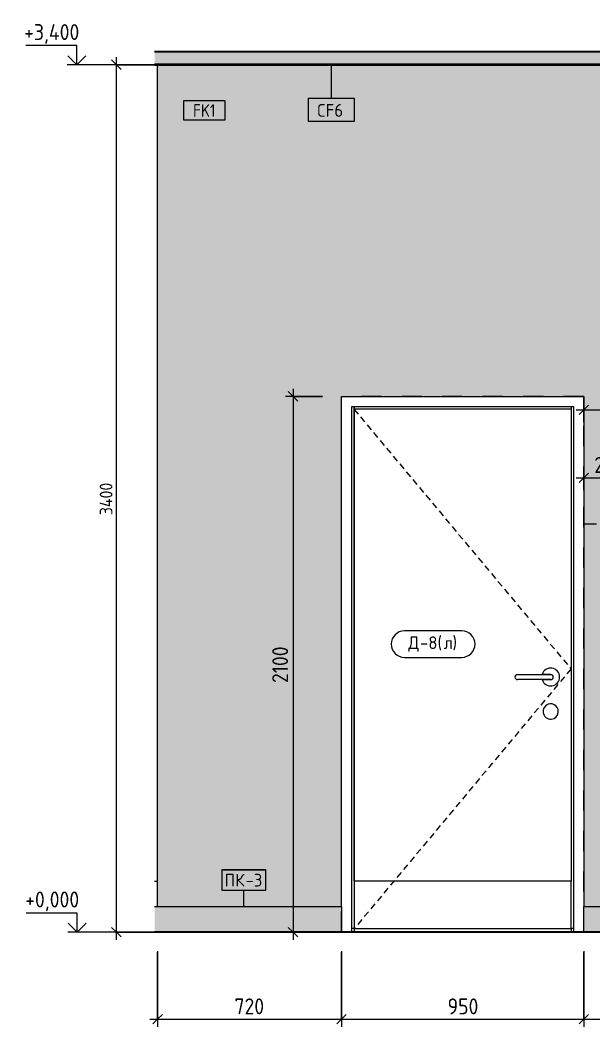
# Model space of a CAD drawing. Header units: millimetres. Extents: x 855 to 103073, y -1987 to 27400.
# Drawn here: x 7180 to 9430, y -371 to 3575 of the extents above; entities that cross this region are included whole.
import ezdxf

# ---------------------------------------------------------------- set-up
doc = ezdxf.new("R2010")
doc.units = ezdxf.units.MM
for name, pattern in [('200_ШТРИХ__ш1_п0_6_', [40, 25, -15]), ('ADSK_Штрих_ш2 п1', [75, 50, -25]), ('Штрих', [158.75, 79.375, -79.375])]:
    doc.linetypes.add(name, pattern=pattern)
for name, color, linetype, lineweight in [('A-ANNO-DIMS', 7, 'Continuous', 9), ('A-ANNO-DIMS-25', 7, 'Continuous', 9), ('A-CLNG-IDEN', 7, 'Continuous', 9), ('A-DETL-1', 7, 'ADSK_Штрих_ш2 п1', 9), ('A-DOOR', 7, 'Continuous', 9), ('A-DOOR-2', 7, 'Штрих', 9), ('A-DOOR-3', 7, '200_ШТРИХ__ш1_п0_6_', 9), ('A-DOOR-FRAM', 7, 'Continuous', 9), ('A-DOOR-IDEN', 7, 'Continuous', 9), ('A-FLOR', 7, 'Continuous', 9), ('A-GENM', 7, 'Continuous', 9), ('A-GENM-IDEN', 7, 'Continuous', 9), ('A-WALL-IDEN', 7, 'Continuous', 9), ('A-WALL-PATT', 7, 'Continuous', 9), ('G-ANNO-DIMS', 7, 'Continuous', 9), ('G-ANNO-DIMS-1', 7, 'Continuous', 20), ('I-WALL', 7, 'Continuous', 9)]:
    doc.layers.add(name, color=color, linetype=linetype, lineweight=lineweight)
for name, color, linetype, lineweight, true_color in [('A-CLNG-1', 7, 'Continuous', 9, 0x787878), ('A-CLNG-FNSH-1', 7, 'Continuous', 30, 0x3c3c3c), ('A-FLOR-FNSH-2', 7, 'Continuous', 30, 0x3c3c3c)]:
    doc.layers.add(name, color=color, linetype=linetype, lineweight=lineweight, true_color=true_color)
doc.styles.add('GOST Common_4', font='GOST_Common.ttf', dxfattribs={"height": 50})
doc.styles.add('GOST Common_5', font='GOST_Common.ttf', dxfattribs={"width": 0.9, "height": 50})
doc.styles.add('ISOCPEUR_1', font='isocpeur.ttf', dxfattribs={"width": 0.9, "height": 62.5})
doc.styles.add('ISOCPEUR_2', font='isocpeur.ttf', dxfattribs={"width": 0.9, "height": 50})
doc.dimstyles.new('ISO-2_0_0_9К_Средний_округл2', dxfattribs={"dimscale": 304.8, "dimtxt": 49.799059, "dimasz": 0.123031, "dimexe": 0.098425, "dimexo": 0, "dimgap": 0, "dimtad": 1, "dimdec": 0, "dimrnd": 10, "dimzin": 0, "dimdsep": 46, "dimtxsty": 'ISOCPEUR_2', "dimblk1": 'OBLIQUE', "dimblk2": 'OBLIQUE', "dimsah": 1, "dimcen": 0.09, "dimdle": 0.098425, "dimazin": 0, "dimtfac": 1, "dimtdec": 4, "dimtix": 1, "dimtmove": 0, "dimatfit": 3, "dimfxl": 1, "dimtvp": 1, "dimtolj": 1, "dimtzin": 0, "dimarcsym": 2})
doc.dimstyles.new('ISO-2_5_0_9К_БОЛЬШОЙ', dxfattribs={"dimscale": 304.8, "dimtxt": 62.248823, "dimasz": 0.123031, "dimexe": 0.098425, "dimexo": 0.246063, "dimgap": 0, "dimtad": 1, "dimdec": 0, "dimrnd": 10, "dimzin": 0, "dimdsep": 46, "dimtxsty": 'ISOCPEUR_1', "dimblk1": 'OBLIQUE', "dimblk2": 'OBLIQUE', "dimsah": 1, "dimcen": 0.09, "dimdle": 0.098425, "dimazin": 0, "dimtfac": 1, "dimtdec": 4, "dimtix": 1, "dimtmove": 0, "dimatfit": 3, "dimfxl": 1, "dimtvp": 1, "dimtolj": 1, "dimtzin": 0, "dimarcsym": 2})

# ---------------------------------------------------------------- blocks, each defined once
blk = doc.blocks.new('110_Дверь_СКБ_1Ст_Внутренняя1 - Д-8 950x2100h_охрана-31784688-Развертка 1_02-1')
at = {"layer": 'A-DOOR'}
for p, q in [((12500, 2049.9), (11650, 2049.9)), ((11650, 199.9), (11650, 2049.9)), ((12500, 2049.9), (12500, 199.9)), ((12290, 1009.9), (12420, 1009.9)), ((12420, 989.9), (12290, 989.9)), ((12420, 1009.9), (12386.5, 1009.9)), ((12386.5, 989.9), (12420, 989.9)), ((12500, 199.9), (11650, 199.9)), ((11650, 199.9), (11650, 13.9)), ((12500, 13.9), (12500, 199.9)), ((11650, 13.9), (12500, 13.9))]:
    blk.add_line(p, q, dxfattribs=at)
for centre, radius, start, end in [((12420, 999.9), 35, 0, 163.3985), ((12290, 999.9), 10, 90, 270), ((12420, 999.9), 35, 196.6015, 0), ((12420, 999.9), 10, 270, 90), ((12420, 999.9), 10, 270, 90), ((12420, 864.9), 30, 0, 188.1699), ((12420, 864.9), 30, 188.1699, 0)]:
    blk.add_arc(centre, radius, start, end, dxfattribs=at)
at = {"layer": 'A-DOOR-2'}
for p, q in [((12550, 2099.9), (11600, 2099.9)), ((11600, 2), (11600, 2099.9)), ((12550, 2099.9), (11600, 2099.9)), ((11600, 2), (11600, 2099.9)), ((12550, 0), (12550, 2099.9)), ((12550, 0), (12550, 2099.9))]:
    blk.add_line(p, q, dxfattribs=at)
at = {"layer": 'A-DOOR-3'}
for p, q in [((11648.6, 2049.9), (12500, 1031.9)), ((12500, 1031.9), (11650, 13.9))]:
    blk.add_line(p, q, dxfattribs=at)
at = {"layer": 'A-DOOR-FRAM'}
for p, q in [((11640, 2), (11640, 2059.9)), ((11640, 2059.9), (12510, 2059.9)), ((11650, 2049.9), (11650, 2059.9)), ((11650, 2059.9), (11650, 199.9)), ((12500, 2059.9), (12500, 2049.9)), ((12500, 2059.9), (12500, 199.9)), ((12510, 2059.9), (12510, 2)), ((12500, 2049.9), (11650, 2049.9)), ((11650, 13.9), (11640, 13.9)), ((11650, 13.9), (11650, 2)), ((12500, 13.9), (12500, 2)), ((12510, 13.9), (12500, 13.9))]:
    blk.add_line(p, q, dxfattribs=at)
blk = doc.blocks.new('Плинтус - Плинтус керамогранит бежевый-32865254-Развертка 1_02-1')
at = {"layer": 'A-GENM'}
blk.add_hatch(color=256, dxfattribs=at).paths.add_polyline_path([(11600, 0), (11600, 100), (10866.8, 100), (10866.8, 0), (11485.8, 0)])
for p, q in [((10866.8, 100), (11600, 100)), ((11600, 100), (11600, 2))]:
    blk.add_line(p, q, dxfattribs=at)
blk = doc.blocks.new('Плинтус - Плинтус керамогранит бежевый-33463444-Развертка 1_02-1')
at = {"layer": 'A-GENM'}
h = blk.add_hatch(color=256, dxfattribs=at)
h.paths.add_polyline_path([(14540, 0), (14559, 0), (14559, 100), (14540, 100)])
h.paths.add_polyline_path([(12660, 0), (12660, 100), (12550, 100), (12550, 2), (12551.1, 2), (12551.1, 0)])
h = blk.add_hatch(color=256, dxfattribs=at)
h.paths.add_polyline_path([(14540, 0), (14540, 100), (14520, 100), (14520, 0)])
h.paths.add_polyline_path([(13769.9, 0), (13820, 0), (13820, 100), (13652.2, 100), (13653, 69), (13653.8, 0), (13731.2, 0)])
h.paths.add_polyline_path([(13576.4, 0), (13628.2, 0), (13627.9, 40.3), (13627.3, 80.9), (13626.7, 100), (13274.8, 100), (13275.9, 60.4), (13276.3, 0), (13498.9, 0)])
h.paths.add_polyline_path([(13242.4, 0), (13242.4, 0), (13242.4, 5), (13243.2, 21.8), (13248.7, 100), (13151.7, 100), (13151.7, 0), (13227.9, 0)])
h.paths.add_polyline_path([(12730, 0), (12751.7, 0), (12751.7, 100), (12730, 100), (12730, 50)])
h.paths.add_polyline_path([(12680, 0), (12680, 100), (12660, 100), (12660, 0)])
h = blk.add_hatch(color=256, dxfattribs=at)
h.paths.add_polyline_path([(13151.7, 0), (13151.7, 50), (12957.5, 50), (12951.7, 13.3), (12950.8, 0), (13034.4, 0)])
h.paths.add_polyline_path([(12925.2, 0), (12925.6, 0), (12925.7, 4.4), (12926.8, 18.2), (12932, 50), (12751.7, 50), (12751.7, 0), (12918.2, 0)])
h.paths.add_polyline_path([(12724.7, 0), (12730, 0), (12730, 100), (12680, 100), (12680, 0)])
h = blk.add_hatch(color=256, dxfattribs=at)
h.paths.add_polyline_path([(14470, 0), (14470, 100), (14460, 100), (14460, 0)])
h.paths.add_polyline_path([(12751.7, 50), (12932, 50), (12940, 100), (12751.7, 100)])
h.paths.add_polyline_path([(13151.7, 50), (13151.7, 100), (12965.6, 100), (12957.5, 50), (13034.4, 50)])
for points in [[(12956.6, 50), (12957.5, 50), (12965.5, 100), (12940, 100), (12932, 50), (12956.5, 50)], [(13251, 0), (13267.6, 0), (13267.8, 9.6), (13268.1, 15.5), (13274.1, 100), (13249.8, 100), (13250.3, 75.8), (13250.9, 21.8), (13251, 0.1)], [(12950.7, 0), (12950.8, 0), (12950.8, 3), (12952, 15.7), (12957.5, 50), (12932, 50), (12926.6, 15.2), (12925.6, 0), (12950.7, 0)]]:
    blk.add_hatch(color=256, dxfattribs=at).paths.add_polyline_path(points)
h = blk.add_hatch(color=256, dxfattribs=at)
h.paths.add_polyline_path([(13648.8, 0), (13653.5, 0), (13653.3, 35), (13652.5, 87.3), (13652, 100), (13626.7, 100), (13627.7, 57.2), (13628.2, 0), (13647.8, 0)])
h.paths.add_polyline_path([(13272.1, 0), (13276.3, 0), (13276.2, 19.8), (13275.7, 72.7), (13274.8, 100), (13274.1, 100), (13267.8, 9.6), (13267.7, 0), (13272.1, 0)])
h.paths.add_polyline_path([(13251, 0), (13250.7, 50.6), (13249.8, 100), (13248.7, 100), (13242.8, 15.7), (13242.4, 0), (13250.8, 0)])
h = blk.add_hatch(color=256, dxfattribs=at)
h.paths.add_polyline_path([(14428, 0), (14460, 0), (14460, 100), (14444, 100), (14444, 50), (13876, 50), (13876, 100), (13870, 100), (13870, 0), (14350.6, 0)])
h.paths.add_polyline_path([(14520, 0), (14520, 100), (14470, 100), (14470, 0), (14505.5, 0)])
h.paths.add_polyline_path([(13860, 0), (13860, 100), (13820, 100), (13820, 0), (13847.3, 0)])
h = blk.add_hatch(color=256, dxfattribs=at)
h.paths.add_polyline_path([(13870, 0), (13870, 100), (13860, 100), (13860, 0)])
h.paths.add_polyline_path([(14350.6, 50), (14444, 50), (14444, 100), (13876, 100), (13876, 50), (14331.3, 50)])
for p, q in [((12550, 100), (12660, 100)), ((12550, 2), (12550, 100)), ((12660, 100), (12680, 100)), ((12680, 100), (12730, 100)), ((12730, 100), (12751.7, 100)), ((12751.7, 100), (12940, 100)), ((12940.2, 100), (12964.6, 100)), ((12964.8, 100), (12965.5, 100)), ((12965.5, 100), (13151.7, 100)), ((13151.7, 100), (13248.8, 100)), ((13249, 100), (13249.8, 100)), ((13250.3, 100), (13251.3, 100)), ((13251.5, 100), (13251.9, 100)), ((13252.1, 100), (13253.7, 100)), ((13253.9, 100), (13256.8, 100)), ((13257, 100), (13257.5, 100)), ((13257.6, 100), (13260, 100)), ((13260.1, 100), (13264.2, 100)), ((13264.2, 100), (13266.5, 100)), ((13266.6, 100), (13269.4, 100)), ((13269.5, 100), (13273.3, 100)), ((13273.5, 100), (13274.1, 100)), ((13274.1, 100), (13274.8, 100)), ((13274.8, 100), (13626.7, 100)), ((13626.8, 100), (13627.2, 100)), ((13627.3, 100), (13635.3, 100)), ((13635.4, 100), (13651.2, 100)), ((13651.6, 100), (13652, 100)), ((13652.2, 100), (13820, 100)), ((13820, 100), (13860, 100)), ((13860, 100), (13870, 100)), ((13870, 100), (13876, 100)), ((13876, 100), (14444, 100)), ((14444, 100), (14460, 100)), ((14460, 100), (14470, 100)), ((14470, 100), (14520, 100)), ((14520, 100), (14540, 100)), ((14540, 100), (14559, 100)), ((12660, 0), (12551.1, 0)), ((12680, 0), (12660, 0)), ((12730, 0), (12680, 0)), ((12751.7, 0), (12730, 0)), ((12925.6, 0), (12751.7, 0)), ((12926.4, 0), (12925.6, 0)), ((12927.9, 0), (12926.4, 0)), ((12930.2, 0), (12928, 0)), ((12933, 0), (12930.3, 0)), ((12936.2, 0), (12933.1, 0)), ((12939.5, 0), (12936.3, 0)), ((12942.7, 0), (12939.6, 0)), ((12945.6, 0), (12942.8, 0)), ((12948.1, 0), (12945.7, 0)), ((12949.8, 0), (12948.1, 0)), ((12950.7, 0), (12949.9, 0)), ((13151.7, 0), (12950.7, 0)), ((13242.4, 0), (13151.7, 0)), ((13243.3, 0), (13242.4, 0)), ((13245, 0), (13243.4, 0)), ((13247.3, 0), (13245.1, 0)), ((13250.3, 0), (13247.5, 0)), ((13251, 0), (13250.4, 0)), ((13252.3, 0), (13251.2, 0)), ((13253.5, 0), (13252.3, 0)), ((13254.2, 0), (13253.6, 0)), ((13256.7, 0), (13254.2, 0)), ((13259.6, 0), (13256.9, 0)), ((13260, 0), (13259.7, 0)), ((13262.8, 0), (13260.1, 0)), ((13265.2, 0), (13262.9, 0)), ((13266.2, 0), (13265.2, 0)), ((13266.6, 0), (13266.2, 0)), ((13267.6, 0), (13266.8, 0)), ((13269.3, 0), (13267.6, 0)), ((13272.1, 0), (13269.4, 0)), ((13274.2, 0), (13272.1, 0)), ((13275.7, 0), (13274.3, 0)), ((13276.3, 0), (13275.7, 0)), ((13628.2, 0), (13276.3, 0)), ((13628.8, 0), (13628.2, 0)), ((13630.2, 0), (13628.8, 0)), ((13632.4, 0), (13630.2, 0)), ((13635.1, 0), (13632.4, 0)), ((13638.2, 0), (13635.1, 0)), ((13641.5, 0), (13638.3, 0)), ((13644.8, 0), (13641.6, 0)), ((13647.8, 0), (13644.8, 0)), ((13650.3, 0), (13647.8, 0)), ((13652.2, 0), (13650.3, 0)), ((13653.3, 0), (13652.2, 0)), ((13820, 0), (13653.8, 0)), ((13860, 0), (13820, 0)), ((13870, 0), (13860, 0)), ((14460, 0), (13870, 0)), ((14470, 0), (14460, 0)), ((14520, 0), (14470, 0)), ((14540, 0), (14520, 0)), ((14559, 0), (14540, 0))]:
    blk.add_line(p, q, dxfattribs=at)
blk = doc.blocks.new('Плинтус - Плинтус керамогранит бежевый-32868423-Развертка 1_02-1')
at = {"layer": 'A-GENM'}
blk.add_line((10866.8, 199.9), (10879, 199.9), dxfattribs=at)
blk = doc.blocks.new('DIMBLOCK2-Развертка 1_02-1')
at = {"layer": 'A-ANNO-DIMS-25'}
for p, q in [((9390.5, 1998.8), (9390.5, 2077.2)), ((9919.9, 1998.8), (9919.9, 2077.2)), ((9360.5, 2047.2), (9949.9, 2047.2)), ((9390.5, 2047.2), (9390.5, 1998.8)), ((9919.9, 2047.2), (9919.9, 1998.8))]:
    blk.add_line(p, q, dxfattribs=at)
at = {"layer": 'A-ANNO-DIMS-25', "lineweight": 20}
for p, q in [((9390.5, 2047.2), (9409.2, 2066)), ((9919.9, 2047.2), (9938.6, 2066)), ((9390.5, 2047.2), (9371.7, 2028.5)), ((9919.9, 2047.2), (9901.1, 2028.5))]:
    blk.add_line(p, q, dxfattribs=at)
at = {"layer": 'A-ANNO-DIMS-25', "color": 0, "insert": (9595.9, 2128.9), "char_height": 62.5, "width": 142.215, "attachment_point": 1, "line_spacing_factor": 1.149209, "style": 'ISOCPEUR_1'}
blk.add_mtext('530', dxfattribs=at)
blk = doc.blocks.new('_Oblique')
at = {"color": 0, "linetype": 'ByBlock', "lineweight": -2}
blk.add_line((-0.5, -0.5), (0.5, 0.5), dxfattribs=at)
blk = doc.blocks.new('DIMBLOCK3-Развертка 1_02-1')
at = {"layer": 'A-ANNO-DIMS-25'}
for p, q in [((7719.5, -75), (7719.5, -371.2)), ((8440.5, -75.1), (8440.5, -371.2)), ((7719.5, -341.2), (7719.5, -80)), ((8440.5, -341.2), (8440.5, -80)), ((7689.5, -341.2), (8440.5, -341.2))]:
    blk.add_line(p, q, dxfattribs=at)
at = {"layer": 'A-ANNO-DIMS-25', "lineweight": 20}
for p, q in [((7719.5, -341.2), (7700.7, -360)), ((7719.5, -341.2), (7738.2, -322.5)), ((8440.5, -341.2), (8421.7, -360)), ((8440.5, -341.2), (8459.2, -322.5))]:
    blk.add_line(p, q, dxfattribs=at)
at = {"layer": 'A-ANNO-DIMS-25', "color": 0, "insert": (8020.7, -259.6), "char_height": 62.5, "width": 142.215, "attachment_point": 1, "line_spacing_factor": 1.149209, "style": 'ISOCPEUR_1'}
blk.add_mtext('720', dxfattribs=at)
blk = doc.blocks.new('DIMBLOCK4-Развертка 1_02-1')
at = {"layer": 'A-ANNO-DIMS-25'}
for p, q in [((8440.5, -75.1), (8440.5, -371.2)), ((9390.5, -75), (9390.5, -371.2)), ((8440.5, -341.2), (8440.5, -80)), ((9390.5, -341.2), (9390.5, -80)), ((8440.5, -341.2), (9390.5, -341.2))]:
    blk.add_line(p, q, dxfattribs=at)
at = {"layer": 'A-ANNO-DIMS-25', "lineweight": 20}
for p, q in [((8440.5, -341.2), (8421.7, -360)), ((8440.5, -341.2), (8459.2, -322.5)), ((9390.5, -341.2), (9371.7, -360)), ((9390.5, -341.2), (9409.2, -322.5))]:
    blk.add_line(p, q, dxfattribs=at)
at = {"layer": 'A-ANNO-DIMS-25', "color": 0, "insert": (8856.2, -259.6), "char_height": 62.5, "width": 142.215, "attachment_point": 1, "line_spacing_factor": 1.149209, "style": 'ISOCPEUR_1'}
blk.add_mtext('950', dxfattribs=at)
blk = doc.blocks.new('DIMBLOCK5-Развертка 1_02-1')
at = {"layer": 'A-ANNO-DIMS-25'}
for p, q in [((9390.5, -75), (9390.5, -371.2)), ((11414.5, -75), (11414.5, -371.2)), ((9390.5, -341.2), (9390.5, -80)), ((11414.5, -341.2), (11414.5, -80)), ((9390.5, -341.2), (11414.5, -341.2))]:
    blk.add_line(p, q, dxfattribs=at)
at = {"layer": 'A-ANNO-DIMS-25', "lineweight": 20}
for p, q in [((9390.5, -341.2), (9371.7, -360)), ((9390.5, -341.2), (9409.2, -322.5)), ((11414.5, -341.2), (11395.7, -360)), ((11414.5, -341.2), (11433.2, -322.5))]:
    blk.add_line(p, q, dxfattribs=at)
at = {"layer": 'A-ANNO-DIMS-25', "color": 0, "insert": (10323.5, -259.6), "char_height": 62.5, "width": 189.619, "attachment_point": 1, "line_spacing_factor": 1.149209, "style": 'ISOCPEUR_1'}
blk.add_mtext('2020', dxfattribs=at)
blk = doc.blocks.new('DIMBLOCK12-Развертка 1_02-1')
at = {"layer": 'A-ANNO-DIMS-25'}
for p, q in [((8365.5, 2099.9), (8220.3, 2099.9)), ((8250.3, 2129.9), (8250.3, -30)), ((8250.3, 2099.9), (8365.5, 2099.9)), ((8201.8, 0), (8280.3, 0)), ((8250.3, 0), (8201.8, 0))]:
    blk.add_line(p, q, dxfattribs=at)
at = {"layer": 'A-ANNO-DIMS-25', "lineweight": 20}
for p, q in [((8250.3, 2099.9), (8231.6, 2118.6)), ((8250.3, 2099.9), (8269.1, 2081.1)), ((8250.3, 0), (8231.6, 18.8)), ((8250.3, 0), (8269.1, -18.8))]:
    blk.add_line(p, q, dxfattribs=at)
at = {"layer": 'A-ANNO-DIMS-25', "color": 0, "insert": (8168.7, 976.3), "char_height": 62.5, "width": 176.691, "attachment_point": 1, "rotation": 90, "line_spacing_factor": 1.149209, "style": 'ISOCPEUR_1'}
blk.add_mtext('2100', dxfattribs=at)
blk = doc.blocks.new('Mark Reiling - Mark Reiling-26174330-Развертка 1_02-1')
at = {"layer": 'A-GENM-IDEN'}
for p, q in [((11130.3, 243.7), (11130.3, 164.9)), ((11130.3, 243.7), (11303.7, 243.7)), ((11303.7, 243.7), (11130.3, 243.7)), ((11130.3, 243.7), (11130.3, 164.9)), ((11303.7, 164.9), (11303.7, 243.7)), ((11303.7, 164.9), (11303.7, 243.7)), ((11130.3, 164.9), (11303.7, 164.9)), ((11130.3, 164.9), (11303.7, 164.9))]:
    blk.add_line(p, q, dxfattribs=at)
blk = doc.blocks.new('DIMBLOCK13-Развертка 1_02-1')
at = {"layer": 'A-ANNO-DIMS-25'}
for p, q in [((9360.5, 1781), (9620.5, 1781)), ((9390.5, 1732.5), (9390.5, 1811)), ((9390.5, 1781), (9390.5, 1732.5)), ((9590.5, 1725), (9590.5, 1811)), ((9590.5, 1781), (9590.5, 1725))]:
    blk.add_line(p, q, dxfattribs=at)
at = {"layer": 'A-ANNO-DIMS-25', "lineweight": 20}
for p, q in [((9390.5, 1781), (9371.7, 1762.2)), ((9390.5, 1781), (9409.2, 1799.7)), ((9590.5, 1781), (9571.7, 1762.2)), ((9590.5, 1781), (9609.2, 1799.7))]:
    blk.add_line(p, q, dxfattribs=at)
at = {"layer": 'A-ANNO-DIMS-25', "color": 0, "insert": (9431.2, 1862.6), "char_height": 62.5, "width": 142.215, "attachment_point": 1, "line_spacing_factor": 1.149209, "style": 'ISOCPEUR_1'}
blk.add_mtext('200', dxfattribs=at)
blk = doc.blocks.new('М_стена_0001 - Типоразмер_без рамки-25382661-Развертка 1_02-1')
at = {"layer": 'A-WALL-IDEN'}
for p, q in [((11144.4, 3258.9), (10981.1, 3258.9)), ((10981.1, 3258.9), (10981.1, 3183.9)), ((11144.4, 3183.9), (11144.4, 3258.9)), ((10981.1, 3183.9), (11144.4, 3183.9))]:
    blk.add_line(p, q, dxfattribs=at)
blk = doc.blocks.new('М_потолков - Марка_ Имя типа-25382930-Развертка 1_02-1')
at = {"layer": 'A-CLNG-IDEN'}
for p, q in [((11650.6, 3268.2), (11469.4, 3268.2)), ((11469.4, 3268.2), (11469.4, 3178.7)), ((11650.6, 3178.7), (11650.6, 3268.2)), ((11469.4, 3178.7), (11650.6, 3178.7))]:
    blk.add_line(p, q, dxfattribs=at)
blk = doc.blocks.new('Высотные отметки - Стрелка_Верх-17668718-Развертка 1_02-1')
at = {"layer": 'G-ANNO-DIMS'}
for p, q in [((10563.5, 75), (10363.5, 75)), ((10563.5, 0), (10563.5, 75)), ((10601.4, 0), (10526.4, 0))]:
    blk.add_line(p, q, dxfattribs=at)
at = {"layer": 'G-ANNO-DIMS-1'}
for q in [(10528.1, 35.4), (10598.8, 35.4)]:
    blk.add_line((10563.5, 0), q, dxfattribs=at)
blk = doc.blocks.new('М_двери - Типоразмер_рамка-25223575-Развертка 1_02-1')
at = {"layer": 'A-DOOR-IDEN'}
for p, q in [((17476.2, 1235.2), (17251.4, 1235.2)), ((17251.4, 1131.2), (17476.2, 1131.2))]:
    blk.add_line(p, q, dxfattribs=at)
for centre, start, end in [((17251.4, 1183.2), 90, 270), ((17476.2, 1183.2), 270, 90)]:
    blk.add_arc(centre, 52, start, end, dxfattribs=at)
blk = doc.blocks.new('DIMBLOCK31-Развертка 1_02-1')
at = {"layer": 'A-ANNO-DIMS-25'}
for p, q in [((7702.3, 3400), (7527.8, 3400)), ((7557.8, -30), (7557.8, 3430)), ((7557.8, 3400), (7707.3, 3400)), ((7769.1, 0), (7527.8, 0)), ((7557.8, 0), (7769.1, 0))]:
    blk.add_line(p, q, dxfattribs=at)
at = {"layer": 'A-ANNO-DIMS-25', "lineweight": 20}
for p, q in [((7557.8, 3400), (7539.1, 3418.8)), ((7557.8, 3400), (7576.6, 3381.2)), ((7557.8, 0), (7539.1, 18.7)), ((7557.8, 0), (7576.6, -18.8))]:
    blk.add_line(p, q, dxfattribs=at)
at = {"layer": 'A-ANNO-DIMS-25', "color": 0, "insert": (7492.5, 1634.4), "char_height": 50, "width": 157.442, "attachment_point": 1, "rotation": 90, "line_spacing_factor": 1.149209, "style": 'ISOCPEUR_2'}
blk.add_mtext('3400', dxfattribs=at)

msp = doc.modelspace()

# ---------------------------------------------------------------- hatches: boundary and pattern name
at = {"layer": 'A-CLNG-1'}
for points in [[(11423.4, 3400), (12040.5, 3400), (12040.5, 3450), (7707.3, 3450), (7707.3, 3400), (10184.6, 3400)], [(11423.4, 3400), (12040.5, 3400), (12040.5, 3401), (7707.3, 3401), (7707.3, 3400), (10184.6, 3400)]]:
    msp.add_hatch(color=256, dxfattribs=at).paths.add_polyline_path(points)
at = {"layer": 'A-FLOR'}
msp.add_hatch(color=256, dxfattribs=at).paths.add_polyline_path([(8440.5, 0), (9391.6, 0), (9391.6, 2), (8440.5, 2)])
at = {"layer": 'A-WALL-PATT'}
h = msp.add_hatch(color=256, dxfattribs=at)
h.paths.add_polyline_path([(7719.5, 100), (7720.5, 100), (7720.5, 3400), (7719.5, 3400), (7719.5, 426.9)])
h.paths.add_polyline_path([(7719.5, 3450), (7720.5, 3450), (7720.5, 3451.3), (7719.5, 3451.3)])
h = msp.add_hatch(color=256, dxfattribs=at)
h.paths.add_polyline_path([(7720.5, 100), (8440.5, 100), (8440.5, 2099.9), (9390.5, 2099.9), (9390.5, 100), (9500.5, 100), (9500.5, 1120), (11380.5, 1120), (11380.5, 100), (11414.5, 100), (11414.5, 3400), (7720.5, 3400), (7720.5, 426.9)])
h.paths.add_polyline_path([(9615.5, 1550), (9565.5, 1550), (9565.5, 1650), (9615.5, 1650)])
h.paths.add_polyline_path([(9944.4, 1759), (9878.9, 1759), (9878.9, 1841), (9960.9, 1841), (9960.9, 1759), (9952.3, 1759)])
h.paths.add_polyline_path([(9910.4, 1797.5), (9911.6, 1797.8), (9912.5, 1798.7), (9912.9, 1800), (9912.5, 1801.2), (9911.6, 1802.2), (9910.4, 1802.5), (9909.1, 1802.2), (9908.2, 1801.2), (9907.9, 1800), (9908.2, 1798.7), (9909.1, 1797.8), (9909.7, 1797.6)])
h.paths.add_polyline_path([(9929.4, 1797.5), (9930.6, 1797.8), (9931.5, 1798.7), (9931.9, 1800), (9931.5, 1801.2), (9930.6, 1802.2), (9929.4, 1802.5), (9928.1, 1802.2), (9927.2, 1801.2), (9926.9, 1800), (9927.2, 1798.7), (9928.1, 1797.8), (9928.7, 1797.6)])
h.paths.add_polyline_path([(8326.3, 3450), (11414.5, 3450), (11414.5, 3451.3), (7720.5, 3451.3), (7720.5, 3450), (8138, 3450)])

# ---------------------------------------------------------------- linework, layer by layer
at = {"layer": 'A-CLNG-FNSH-1'}
for p, q in [((12040.5, 3450), (7707.3, 3450)), ((12040.5, 3401), (7707.3, 3401)), ((7707.3, 3400), (12040.5, 3400))]:
    msp.add_line(p, q, dxfattribs=at)
at = {"layer": 'A-CLNG-IDEN'}
msp.add_line((8400.5, 3400), (8400.5, 3268.2), dxfattribs=at)
at = {"layer": 'A-DETL-1'}
msp.add_line((9390.5, 1600), (9780, 1600), dxfattribs=at)
at = {"layer": 'A-FLOR'}
for p, q in [((8440.5, 2), (9392.4, 2)), ((8440.5, 0), (8440.5, 2))]:
    msp.add_line(p, q, dxfattribs=at)
at = {"layer": 'A-FLOR-FNSH-2'}
for p, q in [((10091.5, 0), (7707.3, 0)), ((10091.5, -0.1), (7707.3, -0.1))]:
    msp.add_line(p, q, dxfattribs=at)
at = {"layer": 'A-GENM-IDEN'}
msp.add_line((8057.5, 100), (8057.5, 163.8), dxfattribs=at)
at = {"layer": 'G-ANNO-DIMS'}
for p, q in [((7501.5, 3400), (7402.5, 3400)), ((7720.5, 3400), (7501.5, 3400)), ((7460.1, 0), (7404, 0)), ((7760.9, 0), (7460.1, 0))]:
    msp.add_line(p, q, dxfattribs=at)
at = {"layer": 'I-WALL'}
for p, q in [((7719.5, 3450), (7719.5, 3451.3)), ((7719.5, 100), (7719.5, 3400)), ((8440.5, 100), (8440.5, 2099.9)), ((8440.5, 2099.9), (9390.5, 2099.9)), ((9390.5, 2099.9), (9390.5, 100))]:
    msp.add_line(p, q, dxfattribs=at)

# ---------------------------------------------------------------- block references
at = {"layer": 'A-CLNG-IDEN'}
msp.add_blockref('М_потолков - Марка_ Имя типа-25382930-Развертка 1_02-1', (-3159.5, 0), dxfattribs=at)
at = {"layer": 'A-DOOR'}
msp.add_blockref('110_Дверь_СКБ_1Ст_Внутренняя1 - Д-8 950x2100h_охрана-31784688-Развертка 1_02-1', (-3159.5, 0), dxfattribs=at)
at = {"layer": 'A-DOOR-IDEN'}
msp.add_blockref('М_двери - Типоразмер_рамка-25223575-Развертка 1_02-1', (-8564.3, -54.1), dxfattribs=at)
at = {"layer": 'A-GENM'}
for name in ['Плинтус - Плинтус керамогранит бежевый-32868423-Развертка 1_02-1', 'Плинтус - Плинтус керамогранит бежевый-32865254-Развертка 1_02-1', 'Плинтус - Плинтус керамогранит бежевый-33463444-Развертка 1_02-1']:
    msp.add_blockref(name, (-3159.5, 0), dxfattribs=at)
at = {"layer": 'A-GENM-IDEN'}
msp.add_blockref('Mark Reiling - Mark Reiling-26174330-Развертка 1_02-1', (-3159.5, 0), dxfattribs=at)
at = {"layer": 'A-WALL-IDEN'}
msp.add_blockref('М_стена_0001 - Типоразмер_без рамки-25382661-Развертка 1_02-1', (-3159.5, 0), dxfattribs=at)
at = {"layer": 'G-ANNO-DIMS'}
for p in [(-3161, 3400), (-3159.5, 0)]:
    msp.add_blockref('Высотные отметки - Стрелка_Верх-17668718-Развертка 1_02-1', p, dxfattribs=at)

# ---------------------------------------------------------------- texts
at = {"layer": 'A-CLNG-IDEN', "insert": (8344, 3246), "char_height": 50, "width": 132.278, "attachment_point": 1, "style": 'GOST Common_4'}
msp.add_mtext('CF6', dxfattribs=at)
at = {"layer": 'A-DOOR-IDEN', "char_height": 50, "attachment_point": 1, "style": 'GOST Common_4'}
for s, insert, width in [('\\fGOST Common|b0|i0|c204|p34|;Д', (8702, 1159.4), 56.118), ('-8(', (8748.3, 1159.4), 112.236), ('\\fGOST Common|b0|i0|c204|p34|;л', (8840.9, 1159.4), 42.089), ('\\fGOST Common|b0|i0|c204|p34|;)', (8875.6, 1159.4), 24.051)]:
    msp.add_mtext(s, dxfattribs=dict(at, insert=insert, width=width))
at = {"layer": 'A-GENM-IDEN', "char_height": 50, "attachment_point": 1, "style": 'GOST Common_4'}
for s, insert, width in [('ПК', (7981.5, 228.7), 100.211), ('-3', (8064.1, 228.7), 86.181)]:
    msp.add_mtext(s, dxfattribs=dict(at, insert=insert, width=width))
at = {"layer": 'A-WALL-IDEN', "insert": (7858.4, 3245.4), "char_height": 50, "width": 111.835, "attachment_point": 1, "style": 'GOST Common_5'}
msp.add_mtext('FK1', dxfattribs=at)

# ---------------------------------------------------------------- dimensions: what is measured, and where the dimension line sits
at = {"layer": 'A-ANNO-DIMS'}
for base, p1, p2, dimstyle, override, picture, middle in [((7557.8, 3400), (7769.1, 0), (7702.3, 3400), 'ISO-2_0_0_9К_Средний_округл2', {"dimpost": '<>', "dimfxl": 3400.655312}, 'DIMBLOCK31-Развертка 1_02-1', (7532.8, 1700)), ((8250.3, 0), (8440.5, 2099.9), (8276.8, 0), 'ISO-2_5_0_9К_БОЛЬШОЙ', {"dimpost": '<>', "dimfxl": 2106.267557}, 'DIMBLOCK12-Развертка 1_02-1', (8219.1, 1049.9))]:
    dim = msp.add_linear_dim(base=base, p1=p1, p2=p2, angle=90, dimstyle=dimstyle, override=override, dxfattribs=at)
    dim.commit()
    dim.dimension.update_dxf_attribs({"geometry": picture, "text_midpoint": middle})
for base, p1, p2, override, picture, middle in [((9919.9, 2047.2), (9390.5, 2073.8), (9919.9, 2073.8), {"dimpost": '<>', "dimfxl": 529.374963}, 'DIMBLOCK2-Развертка 1_02-1', (9655.2, 2078.5)), ((9590.5, 1781), (9390.5, 1807.5), (9590.5, 1650), {"dimpost": '<>', "dimfxl": 254.574339}, 'DIMBLOCK13-Развертка 1_02-1', (9490.5, 1812.2)), ((8440.5, -341.2), (7719.5, 0), (8440.5, -0.1), {"dimpost": '<>', "dimfxl": 721.000044}, 'DIMBLOCK3-Развертка 1_02-1', (8080, -310)), ((9390.5, -341.2), (8440.5, -0.1), (9390.5, 0), {"dimpost": '<>', "dimfxl": 950.000005}, 'DIMBLOCK4-Развертка 1_02-1', (8915.5, -310)), ((11414.5, -341.2), (9390.5, 0), (11414.5, 0), {"dimpost": '<>', "dimfxl": 2023.999963}, 'DIMBLOCK5-Развертка 1_02-1', (10402.5, -310))]:
    dim = msp.add_linear_dim(base=base, p1=p1, p2=p2, dimstyle='ISO-2_5_0_9К_БОЛЬШОЙ', override=override, dxfattribs=at)
    dim.commit()
    dim.dimension.update_dxf_attribs({"geometry": picture, "text_midpoint": middle})

# ---------------------------------------------------------------- next in the draw order: texts
at = {"layer": 'G-ANNO-DIMS', "char_height": 62.5, "attachment_point": 1, "line_spacing_factor": 1.149209, "style": 'ISOCPEUR_1', "bg_fill": 3, "box_fill_scale": 1.25, "bg_fill_color": 256, "bg_fill_true_color": 13158600, "bg_fill_transparency": 0}
for s, insert, width in [('+3,400', (7196.1, 3559.2), 261.428), ('+0,000', (7200.3, 159.2), 254.705)]:
    msp.add_mtext(s, dxfattribs=dict(at, insert=insert, width=width))

doc.saveas('drawing.dxf')
